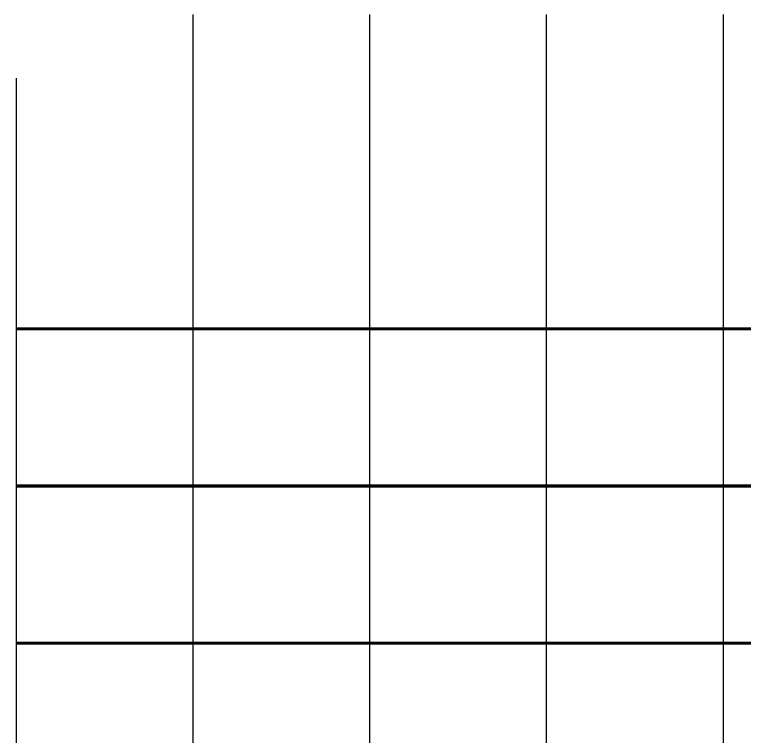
# Model space of a CAD drawing. Extents: x 0 to 139, y -24 to 89.
# Drawn here: x 0.1 to 57.4, y 32.2 to 88.9 of the extents above; entities that cross this region are included whole.
import ezdxf

# ---------------------------------------------------------------- set-up
doc = ezdxf.new("R2010")
doc.units = 0
doc.header["$MEASUREMENT"] = 0
doc.layers.add('TITLE', color=7, linetype='CONTINUOUS')

msp = doc.modelspace()

# ---------------------------------------------------------------- linework, layer by layer
at = {"layer": 'TITLE'}
for p, q in [((14.1158, 88.8536196), (14.1158, -9.779273)), ((27.9816001, 88.8536196), (27.9816001, -9.779273)), ((41.8474001, 88.8536196), (41.8474001, -9.779273)), ((55.7132002, 88.8536196), (55.7132002, -9.779273)), ((0.25, 83.8536196), (0.25, -19.4082231))]:
    msp.add_line(p, q, dxfattribs=at)
at = {"layer": 'TITLE', "const_width": 0.25}
for points in [[(0.25, 64.1953965), (138.9080005, 64.1953965)], [(0.25, 51.8662849), (138.9080005, 51.8662849)], [(0.25, 39.5371733), (138.9080005, 39.5371733)]]:
    msp.add_lwpolyline(points, dxfattribs=at)

doc.saveas('drawing.dxf')
